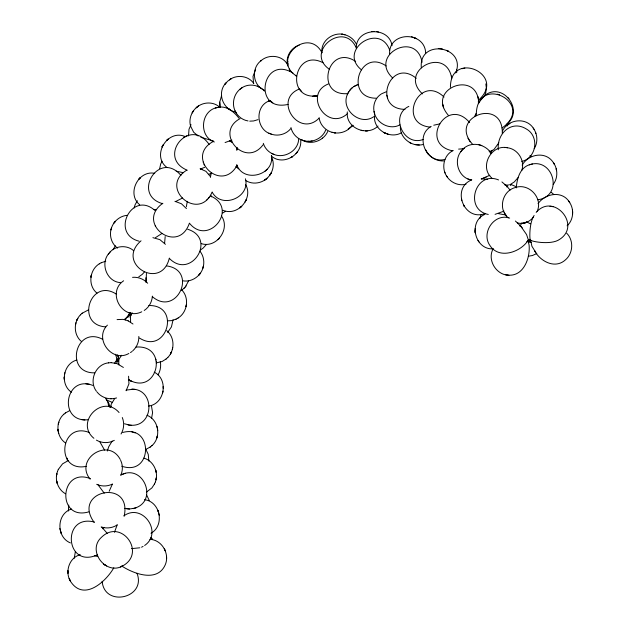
<?xml version="1.0" encoding="UTF-8"?>
<svg xmlns="http://www.w3.org/2000/svg" width="629" height="629" viewBox="0 0 629 629"><rect width="100%" height="100%" fill="white"/><g stroke="black" fill="none" stroke-linecap="round" stroke-linejoin="round"><path stroke-width="0.94" d="M129.157 312.511L129.149 313.1C128.984 312.078 129.134 313.832 130.549 312.88M110.429 407.215C109.949 405.375 107.968 406.578 110.452 406.625M509.27 184.667L508.971 184.604M300.717 140.416C302.148 155.009 283.026 166.072 271.563 156.22M74.285 558.198L75.346 551.688M374.562 115.846C373.005 129.527 389.854 139.544 401.475 132.774M138.828 336.452C139.04 341.838 136.815 347.302 132.727 350.84M356.281 48.394C355.597 27.645 389.147 25.718 392.048 45.713M492.806 248.864C474.683 249.634 468.023 221.447 484.92 214.347M528.266 240.655L529.154 241.851L528.336 240.64M538.039 203.686C545.39 193.134 562.751 190.225 569.756 202.672C574.371 209.74 573.444 220.095 567.091 225.827M475.044 230.709L475.225 232.958L475.107 228.697M572.594 214.379L572.476 210.125L572.657 212.366M118.543 360.637C117.104 361.667 116.695 360.535 116.947 360.032M116.939 360.158L117.214 360.637L117.308 359.662M117.198 360.503C118.716 363.216 118.708 356.494 117.639 354.842M389.618 54.133C388.321 31.136 424.921 30.821 425.668 53.08M478.693 103.738C478.354 68.726 425.306 88.272 448.21 115.131M490.911 151.432L491.202 152.304L490.305 152.965M476.287 115.736C475.736 72.241 536.962 103.18 502.052 127.978M498.341 149.781C496.517 133.938 511.228 119.652 526.198 128.898C539.556 136.163 536.773 157.848 521.795 161.449M164.633 242.849L165.191 236.543M530.522 240.883L530.176 241.599L531.206 240.38M173.046 319.823L171.442 326.907L167.629 332.442M296.393 75.967C270.564 59.527 308.155 26.276 321.969 52.679M110.665 407.207L111.223 404.243L114.73 398.519M117.214 359.874C116.939 361.298 115.736 360.566 114.549 363.373M298.696 138.529C298.696 150.787 284.206 159.137 273.348 154.168M347.216 113.385L347.318 111.907M117.261 360.503L117.316 359.788L117.293 360.629M145.897 277.759L146.101 282.35L146.423 273.356M148.876 461.081L148.224 454.287L145.503 448.611M529.807 241.615C527.904 243.203 528.344 241.662 529.052 244.783C530.522 257.843 523.446 277.255 507.336 275.03M159.672 168.603L160.694 163.957L162.046 161.221M516.299 187.898C516.912 178.518 520.23 166.669 530.758 164.428M528.266 239.916C529.744 237.55 529.995 244.249 528.053 240.632M509.663 218.09C494.355 212.814 480.721 232.879 490.022 245.648C498.907 259.329 519.499 252.488 527.385 241.426L527.99 241.143M530.782 240.317C533.392 241.945 551.916 245.051 559.763 239.279C581.801 224.946 553.457 192.246 536.183 212.413M76.817 360.024C63.073 363.727 59.716 384.256 71.454 392.229M148.586 406.059C164.774 404.07 168.816 379.334 154.231 372.171M152.36 296.125C152.069 301.834 149.018 307.337 144.206 310.474M220.236 107.394L219.725 102.165L221.628 95.419M271.453 156.849L271.398 155.434C274.928 175.232 243.242 183.621 236.701 164.578M186.349 206.752L187.285 201.319M502.28 133.529C503.53 96.441 447.416 117.088 472.749 144.442M210.393 177.433L211.258 172.786M490.644 151.164L489.755 151.581M80.598 314.665C73.341 321.82 73.467 335.1 81.566 341.594M167.691 357.563C174.956 350.416 174.823 337.136 166.732 330.634M75.96 322.763L75.566 324.548M134.174 207.932L135.031 204.897L137.334 200.73M172.33 349.472L172.723 347.68M169.343 258.079C161.354 291.738 114.737 263.417 141.038 240.813M107.315 451.048L108.675 446.857L112.166 441.071M479.974 218.357L480.926 215.11M64.881 372.698L64.488 374.452M162.691 392.889L163.084 391.136M68.765 505.095L68.357 511.023M530.483 241.111L530.546 240.758M521.795 170.373C525.254 160.261 517.478 148.491 506.832 147.697M114.47 532.291L117.261 524.641M236.779 150.394L237.447 147.689M111.105 229.31L110.924 229.97C112.473 222.226 119.392 215.889 127.317 215.315M203.191 267.003L203.364 266.342C201.594 275.62 191.884 282.68 182.489 280.738M151.55 418.45L152.588 412.569L151.447 405.941M57.467 471.459C54.456 479.557 57.86 489.59 65.526 493.781M155.402 481.9C158.964 472.615 153.657 460.805 143.884 458.14M111.49 227.863C108.966 234.987 111.247 243.722 117.576 248.085M202.797 268.441C204.771 262.718 203.827 256.003 199.983 251.262M124.172 516.212C132.522 477.828 71.203 490.596 94.201 522.447M355.637 61.398C327.394 42.937 314.256 96.701 347.798 93.587C339.849 108.707 359.772 126.586 373.878 116.632M189.423 223.122C178.227 255.861 134.724 223.153 162.848 203.261M537.103 211.446C543.354 198.245 528.989 182.732 515.316 187.544C502.296 190.736 497.759 209.308 508.216 217.886M109.187 491.28L112.261 484.369M188.653 280.786L185.461 286.706M120.902 474.989C122.922 470.382 122.875 464.823 120.626 460.302M58.3 469.486L62.554 463.848L68.388 460.522M146.557 492.004L151.935 487.892L154.569 483.874M455.734 72.988C466.781 45.933 418.419 38.235 421.336 67.838M57.412 471.601L58.371 469.305M154.498 484.055L155.457 481.759M476.004 113.495L474.651 116.412M117.002 359.788L117.796 359.01L118.629 359.489M117.765 361.077L116.286 363.648M212.177 191.979C199.047 222.784 158.225 188.032 186.561 170.27M480.501 100.428L484.841 95.411L485.808 92.612L486.319 87.651L485.816 83.932M534.123 215.456C529.532 222.037 529.469 236.732 530.145 239.382C528.289 238.863 529.248 241.89 530.514 241.19M519.931 226.243L521.881 222.91M327.756 131.437C323.542 141.187 310.121 145.763 301.22 139.465M493.222 248.597C486.87 259.816 496.155 275.18 508.932 275.235M325.712 129.999C322.543 138.317 312.747 143.003 304.239 140.77M348.081 92.998L350.746 89.192M347.239 94.704L348.686 91.748M113.094 249.689L115.327 245.829M498.844 142.783L493.969 149.49L489.849 151.833M121.043 433.986C124.031 429.088 124.471 422.814 122.293 417.514M158.099 374.813C160.348 370.858 161.213 366.102 160.309 361.636M129.44 313.549L130.525 312.99M534.218 148.688C538.141 142.429 537.598 133.906 533.188 128.041M506.691 186.955L507.925 185.909M113.81 567.783C106.175 581.314 84.545 601.206 71.226 582.407C64.323 573.145 68.703 557.624 80.268 554.699M237.133 165.301C220.936 194.377 184.038 156.652 213.648 141.266M255.578 69.701L253.023 76.361L253.542 83.555M191.043 124.676L189.007 129.212L188.535 135.919M530.727 240.207L530.845 240.553M492.397 150.323L491.603 151.337L490.848 151.33M129.338 314.13C129.653 316.033 131.799 314.162 130.62 313.061M126.13 390.735L128.945 383.839L128.591 376.228M461.419 150.952C452.982 160.513 458.455 177.787 471.263 179.996L467.897 178.943M108.943 253.353C99.964 263.378 106.733 281.792 120.453 282.625M553.245 184.36C558.112 178.031 557.907 168.627 553.15 162.298C545.547 150.874 528.517 153.995 522.149 165.113M129.645 313.313L129.959 312.975M129.912 314.728L125.226 318.84M132.145 312.731L130.462 316.411L130.62 321.757M110.374 406.641L111.05 406.303M479.086 102.417L480.021 101.104M518.092 177.598L514.31 181.923L510.182 184.58M263.008 144.867C245.294 168.784 213.546 132.821 240.113 118.598M524.877 222.391L524.366 222.729M107.417 325.13C93.642 338.661 112.025 363.153 128.859 353.482M510.213 185.461L511.401 184.659L515.631 186.467M121.601 355.251L118.897 359.34L118.732 364.293M352.358 125.21C348.01 131.618 339.377 134.504 332.01 132.271M533.628 216.832C529.964 221.785 523.462 224.647 517.376 222.87M144.536 271.822L142.311 274.323L138.765 276.846M206.367 244.563L203.112 248.109L200.431 249.972M102.786 528.761L103.95 527.346M150.999 533.266C164.924 525.474 160.434 501.549 144.458 499.67M109.422 252.787C115.154 245.585 126.799 244.563 133.67 250.704M181.71 290.284L184.981 287.272M461.898 150.378C469.533 140.637 484.873 143.491 491.241 153.248L489.071 151.109M108.298 254.132L110.209 251.844M184.195 288.216L186.113 285.928M460.774 151.723L462.677 149.443M502.524 130.863C508.57 118.59 527.291 116.978 534.013 129.315M118.551 359.497C119.164 357.697 117.56 362.658 118.173 360.747M117.489 359.466L117.183 359.474M63.796 414.259C55.383 421.658 56.115 436.573 65.44 442.918M151.888 445.694C161.425 437.469 158.956 419.834 146.95 415.266M180.767 175.043L181.498 174.28M182.504 173.227L183.22 172.48M206.878 199.849L207.594 199.102M208.6 198.049L209.331 197.286M351.179 88.752L353.695 86.613L358.554 84.428M349.818 90.151L352.122 87.785M240.695 88.697C233.618 93.815 231.33 104.43 235.671 112.009M290.606 128.803C285.888 134.52 277.428 136.713 270.572 133.843M265.029 171.253L267.128 169.24M530.436 241.756L529.445 241.748M196.138 107.842C202.42 101.835 213.325 101.143 219.765 107.292M245.813 180.554C252.339 184.824 261.499 183.464 267.073 178.227M196.625 107.386C191.263 111.86 188.606 119.518 190.611 126.28M266.594 178.675C271.948 174.202 274.606 166.551 272.601 159.782M71.588 509.042C56.461 513.5 55.997 537.166 70.417 542.913M82.092 313.297L88.319 309.948M80.426 314.83L82.305 313.1M156.291 362.878L162.093 361.51L166.198 358.931M165.985 359.128L167.864 357.406M353.317 125.313L348.159 128.953M506.864 124.117C524.444 110.342 502.815 81.456 484.841 95.411M318.73 118.535C298.586 138.01 272.782 99.366 299.443 88.98M261.452 60.345L260.846 60.871C268.434 53.835 282.279 55.108 287.469 64.457M322.583 138.073L322.26 138.349M130.573 314.83C129.016 315.302 129.118 313.643 128.552 314.98L128.874 314.429L126.421 317.928L124.495 319.438M479.125 99.594C506.707 74.01 450.309 49.667 450.427 87.337M129.511 314.13L129.629 314.201M65.377 412.97L69.56 410.706M146.125 449.248L150.307 446.983M346.799 114.266C326.624 131.249 303.099 93.815 328.362 83.971M261.129 60.62C251.175 67.893 252.386 85.19 264.156 90.057M63.631 414.401L65.565 412.813M150.119 447.14L152.053 445.552M377.998 126.067C367.635 136.446 346.909 128.772 347.208 113.637M144.639 545.477C163.391 532.566 142.508 502.532 123.905 515.819M123.622 280.778C106.238 292.634 122.631 321.175 141.745 311.795M99.429 263.748C89.373 269.715 87.659 285.715 96.992 293.13M177.976 318.093C187.544 312.354 189.651 297.564 181.529 289.694M241.041 88.437C247.991 82.981 258.747 84.451 264.416 91.119M239.625 89.491L242.244 87.549M161.897 233.501L155.512 237.636M209.111 144.418C189.486 115.956 156.33 157.478 187.316 170.255M431.172 126.398C414.165 135.911 426.431 164.452 444.962 159.396M225.591 211.32L222.65 213.019M130.486 352.547L132.043 351.493M122.631 565.958C146.864 552.82 121.114 517.856 101.411 537.347C86.708 550.729 105.939 575.692 122.631 565.958L120.406 566.981M530.444 241.701L531.096 242.511L531.018 241.89L531.906 246.238L535.877 252.599L534.579 250.774C540.287 261.357 554.967 269.291 565.29 259.989C573.168 253.534 573.97 240.459 566.713 233.225M381.088 94.13C375.088 97.951 372.431 105.924 374.341 112.685M529.744 239.94L530.483 239.924M231.079 78.767L229.436 79.828C236.858 74.222 248.652 75.684 253.857 83.61M291.085 157.549L292.705 156.503L291.054 157.565M381.661 93.752L386.143 91.834M489.794 175.287L481.327 178.99M182.559 197.993L175.452 201.642M231.055 78.782L227.643 81.212L224.875 84.317L225.976 82.926C216.612 92.628 222.768 109.705 235.875 112.135M408.85 106.387C389.516 115.304 403.629 146.879 423.152 139.489M453.257 150.52C443.288 155.009 440.905 168.965 447.423 177.268M101.23 262.741L105.758 261.224M167.912 320.829L171.638 320.617L176.175 319.1M116.986 525.066C112.363 528.085 106.38 528.73 101.175 526.937M99.248 263.85L101.442 262.623M175.963 319.218L178.156 317.991M120.65 475.162L123.575 473.904M135.062 508.051C157.95 500.755 143.915 464.65 122.05 474.392M231.22 141.816L231.794 141.674L230.458 140.927M536.82 253.542L532.386 255.539L528.352 256.207M141.556 547.206L143.058 546.412M114.305 440.339C108.856 443.453 101.812 443.311 96.418 440.135M353.695 86.613L357.115 84.86M471.789 179.847C450.914 188.142 464.053 221.636 484.99 213.569M216.832 107.638C200.58 110.893 198.575 136.462 214.34 142.005M186.892 135.778L183.81 137.193M399.934 124.849C389.555 130.596 375.772 122.836 374.019 111.443M504.033 211.116L495.062 214.355M231.889 140.102L225.08 142.539M204.763 167.267L200.47 169.036M112.56 484C107.669 486.5 101.662 486.649 96.685 484.314M482.993 178.392L486.178 177.15M299.192 45.139C290.724 47.741 285.079 57.428 287.83 66.014M462.457 148.924L464.21 148.263M462.323 148.987L463.856 148.42M97.471 554.825C65.164 569.418 61.265 513.594 94.35 522.031M257.984 119.652L253.589 120.965L249.737 121.153M537.764 199.786C564.229 196.201 553.386 156.424 529.248 164.806M433.766 125.21L439.836 123.882M270.446 100.491C254.407 104.98 255.657 129.983 271.288 134.142M122.726 432.461C153.987 424.174 152.588 476.774 121.782 466.215M123.944 473.786L125.454 473.307M124.605 508.358L129.488 509.003L134.692 508.169M133.183 508.649L136.587 507.564M270.242 100.569L268.677 101.057L270.399 100.538M126.091 390.114L133.199 389.265M88.846 511.849C56.476 521.355 59.401 466.726 90.387 478.622M139.819 547.788L131.437 548.645M531.065 164.358L532.48 164.004M217.005 107.606C225.921 104.941 233.886 111.553 238.941 118.181M215.275 108.031L218.648 107.197M466.003 184.195C458.643 186.247 450.403 182.489 446.59 175.994M86.291 466.341C54.833 472.819 59.724 421.013 89.302 432.508M464.87 68.05L462.111 68.71M288.082 104.398C252.04 112.567 261.947 54.251 292.878 72.995M523.627 223.185L525.624 222.713L521.818 223.374M108.581 362.839C95.592 364.12 88.524 380.883 96.371 391.191M113.684 398.589L116.585 397.953M423.396 144.418C412.349 147.548 399.722 138.238 400.374 126.547M528.336 239.885L526.575 234.562L520.702 226.141M208.616 174.186L211.022 173.722M310.726 141.187L312.126 140.982M117.08 319.611L122.71 319.359L125.674 319.964M88.154 419.716C57.923 423.097 64.606 374.357 92.778 385.404M478.182 101.914L479.754 101.764M130.187 425.173C154.042 427.61 155.678 389.005 131.76 389.115M316.953 95.97L312.755 96.253L316.953 95.97C284.339 99.728 294.356 47.71 323.023 62.735M111.231 362.658L116.97 363.586L123.386 367.446M96.976 391.914C100.255 396.231 105.641 398.762 111.042 398.77M135.982 347.066C169.602 344.472 157.494 396.797 128.418 379.554L131.658 381.433L128.418 379.554M458.596 149.104L463.73 148.79M108.424 362.847L111.412 362.642M110.861 398.786L113.841 398.582M404.974 109.375C371.291 108.817 389.949 56.571 416.272 78.318M507.422 147.736C490.982 144.19 478.991 167.094 491.964 178.172M508.193 185.083L504.812 184.95M94.578 372.848C64.244 373.406 75.276 325.358 102.362 339.133M148.782 305.529C181.388 304.806 166.827 355.322 139.489 338.064M376.441 98.218C344.071 98.446 359.222 47.521 386.19 65.951M443.728 160.945C436.267 161.331 428.876 156.825 425.817 150.001M132.546 277.334C138.16 276.815 143.899 279.072 147.681 283.247M307.856 141.281L309.122 141.305M127.601 316.843L129.48 316.914M438.295 48.512L442.329 48.897M419.323 144.977L415.289 144.591M481.185 178.903L487.742 179.296M131.5 313.313C128.984 313.148 131.642 316.906 130.604 314.744M504.639 147.54L505.032 147.571M105.656 326.868C75.205 324.957 90.175 277.475 116.168 294.018M154.718 173.321C137.963 170.003 126.453 194.18 139.709 204.763M430.142 127.121C396.679 123.748 419.063 73.145 444.035 97.023M153.657 209.433L156.267 209.693M166.457 265.878C198.41 270.053 176.867 317.197 152.572 296.857M117.191 359.34L116.852 359.128L117.395 359.434M126.217 508.672L129.488 509.003M152.894 237.652L159.845 239.633L165.435 244.304M133.914 389.351L135.337 389.5M124.487 423.765L129.472 425.094M128.049 424.937L131.626 425.33M506.007 125.619L507.705 125.824M452.275 150.763C418.898 143.687 446.747 95.663 469.619 122.545M85.937 383.824L89.444 384.248M81.377 419.551L84.884 419.975M149.867 539.328C162.101 539.776 170.129 554.228 165.12 565.086C157.124 582.643 133.686 573.797 121.672 565.982M549.919 206.288L551.523 206.493M551.719 206.524L553.166 206.705M505.685 274.818L507.131 274.999M498.38 213.608L505.692 215.024M378.493 31.977L376.677 31.623M361.077 130.321L362.894 130.675M174.917 201.304L181.451 203.772L186.436 208.584M182.968 172.629L176.206 171.159M213.317 140.959L200.871 137.295M248.046 120.941C242.346 120.068 237.377 116.066 235.026 110.846M201.28 243.612C216.502 248.667 230.701 228.948 221.447 216.014M345.046 34.815C333.881 31.112 320.31 40.618 321.946 52.82M94.366 555.706L97.77 556.555M112.434 402.466L106.403 399.887M290.952 127.553C292.288 133.804 297.36 139.025 303.548 140.589M499.638 94.822L497.335 94.208M302.557 140.33L305.002 140.975M526.245 221.628L530.381 223.806M162.675 203.694C131.217 194.856 158.988 149.678 180.869 175.31M488.277 214.45C463.675 209.638 475.217 170.27 498.569 179.933M139.072 241.19C109.902 233.713 132.192 189.84 155.088 210.605M344.291 34.595C349.606 35.869 354.355 39.548 356.572 44.588M332.765 132.491C325.767 130.887 319.854 124.841 319.123 117.584M202.601 169.508L200.101 168.729L205.982 171.363L210.424 176.639M529.862 155.764L531.489 156.275M478.449 144.505L481.814 145.558M131.846 431.832L133.222 432.272M133.898 432.485L135.18 432.901M187.623 229.239C217.327 238.352 191.098 280.125 169.547 258.613M111.074 406.232L110.224 406.365L109.886 407.333M185.28 136.619C167.581 128.701 151.102 155.67 166.882 167.4M222.902 210.243C237.636 216.691 253.629 198.347 245.601 184.556M414.314 37.669L416.398 38.66L411.586 36.726M385.868 133.49L383.776 132.499L388.588 134.433M128.151 320.861L132.986 324.014M125.493 319.894L128.316 320.924M118.244 359.08L117.489 359.418M268.803 133.089L269.298 133.301M263.292 143.326C264.746 148.012 268.261 152.021 272.797 153.924M271.634 153.421L274.354 154.6M229.341 140.825L231.967 142.217M109.242 406.664L108.605 405.619L108.66 406.263L107.897 402.104L105.994 398.534M257.277 86.157L260.532 87.808M210.495 195.957C239.169 208.223 208.702 246.639 189.636 223.452M446.739 50.328L448.28 51.161L447.557 50.752M410.879 143.153L409.337 142.327L410.061 142.728M198.127 136.006L193.669 132.224L190.54 126.083M119.07 412.522C102.535 393.495 74.544 422.358 93.894 438.287M329.541 69.394C304.239 52.121 343.371 20.262 356.006 47.309M235.765 166.63L238.753 168.894M270.085 100.648L271.343 101.639M271.484 101.749L272.813 102.794M551.311 192.348L553.952 194.613M501.926 181.93L506.88 186.208L510.08 190.068M361.471 69.874C337.435 50.572 379.397 21.716 389.65 50.076M392.724 78.027C368.287 55.25 416.201 29.712 422.083 62.24M515.41 221.031L520.812 226.267M530.184 239.963L529.673 239.673L530.286 239.956M101.89 527.251L107.433 533.581M295.488 75.299L296.636 76.4M422.484 93.894C397.583 70.92 445.906 45.146 451.653 77.941M116.923 359.167L115.618 354.229M520.159 225.544L522.243 227.84M97.849 484.566L104.21 493.144M508.971 98.753L508.067 97.731M427.272 152.981L428.176 154.003M299.514 89.011L300.497 90.151M300.678 90.348L301.739 91.575M151.157 537.826L152.139 538.967L150.976 537.622M105.939 398.786L108.888 403.441L109.76 406.271M212.311 192.38C221.778 209.331 250.531 197.475 245.412 178.793M99.877 441.896L104.548 450.073M569.756 202.672L568.687 201.123M477.946 240.404L479.015 241.953M90.144 479.219C73.986 459.194 108.33 436.809 120.249 459.469M490.856 151.903L491.367 153.059M146.549 494.764L149.222 500.448M467.952 138.223L470.122 141.847M235.883 112.387L236.614 113.692M289.246 69.387L290 70.802M155.229 225.874L155.442 226.283M210.786 195.281L211.533 196.869M236.606 166.135L237.204 167.652M236.457 147.949L237.078 149.568M158.673 512.501L157.895 510.331L159.341 515.308M60.51 531.332L61.296 533.502L59.841 528.525M272.672 159.986L271.932 157.871M203.183 162.023L203.474 162.848M204 164.334L204.236 165.018M535.625 132.57L535.9 133.395M444.703 171.921L445.065 172.999M136.996 573.263C146.667 598.116 104.375 607.811 102.134 581.251M386.811 95.199L387.079 96.174M387.283 96.89L387.613 98.069M374.444 113.071L374.711 114.085M156.935 426.336L157.392 428.145M58.293 431.816L58.749 433.617M289.301 69.033L289.89 71.462M117.796 355.566L118.15 357.075M118.511 363.35L118.865 364.851M155.803 359.143L155.992 359.992M156.322 361.408L156.464 362.06M477.954 96.599L478.299 98.242M478.339 98.439L478.685 100.066M442.769 104.312L443.115 105.939M443.154 106.136L443.508 107.779M461.592 199.7L461.442 198.898L461.78 200.706M157.753 430.684L157.478 428.648L157.58 429.387M58.104 430.566L57.931 429.269L58.206 431.305M456.497 69.332L456.796 72.28M451.622 77.705L451.441 76.023L451.708 78.688M287.885 61.383L287.956 62.145M288.074 63.498L288.145 64.307M271.476 157.384L271.531 158.76M219.725 102.165L219.851 105.491M67.201 458.195L67.272 460.412M528.313 240.765L528.462 241.308L528.313 240.828M91.095 276.501L90.969 277.232L91.323 275.188L91.095 276.501M186.428 304.609L186.074 306.653L186.428 304.609M56.744 474.274L56.492 475.728L56.862 473.598L56.744 474.274M156.377 477.623L156.008 479.762L156.377 477.623M58.607 422.892L58.269 424.166L58.804 422.177L58.607 422.892M157.415 435.795L156.88 437.784L157.415 435.795M116.459 360.511L116.216 361.054L116.459 360.511M527.597 240.962L527.094 241.772L527.597 240.962M162.243 146.526L161.991 147.052L162.982 145L162.243 146.526M246.191 199.81L245.2 201.862L246.191 199.81M77.76 318.447L76.872 320.24L77.76 318.447M171.426 351.988L170.459 353.907L171.426 351.988M192.215 112.811L193.26 111.113L192.215 112.811M271.115 173.054L269.959 174.948L271.115 173.054M297.258 152.014L296.157 153.405L297.258 152.014M114.965 221.778L113.991 223.004L115.382 221.282L114.965 221.778M200.305 273.3L198.913 275.03L200.305 273.3M139.945 178.046L138.608 179.414L140.228 177.779L139.945 178.046M219.584 238.014L217.964 239.657L219.584 238.014M167.794 139.394L166.473 140.526L168.226 139.048L167.794 139.394M241.709 206.336L239.956 207.806L241.709 206.336M509.545 123.481L507.815 124.817L509.954 123.198L509.545 123.481M198.583 105.931L196.963 107.111L198.583 105.931M266.248 178.958L264.487 180.216L266.248 178.958M372.58 31.513L371.873 31.576L374.011 31.45L372.58 31.513M367.69 130.722L365.559 130.84L367.69 130.722M342.663 34.304L341.791 34.194L342.663 34.304M335.265 132.884L334.392 132.782L335.249 132.908M106.6 565.817L103.431 564.189L106.6 565.817M228.885 109.045L227.25 108.204L230.489 109.878L228.885 109.045M506.699 216.384L504.403 213.058L506.699 216.384M553.976 163.587L553.551 162.903L554.542 164.499L553.976 163.587M464.469 206.634L463.479 205.038L464.469 206.634M164.531 549.266L164.287 548.763L165.262 550.831L164.531 549.266M70.22 580.732L69.245 578.664L70.22 580.732M155.717 470.233L156.173 472.175L155.717 470.233M57.223 483.347L56.696 481.185L57.223 483.347M556.579 170.64L556.24 168.831L556.579 170.64M163.281 386.45L163.328 388.455L163.281 386.45M64.3 379.295L64.244 377.133L64.3 379.295M166.551 558.08L166.528 556.366L166.559 558.646L166.551 558.08M67.979 573.129L67.948 570.849L67.979 573.129"/></g></svg>
